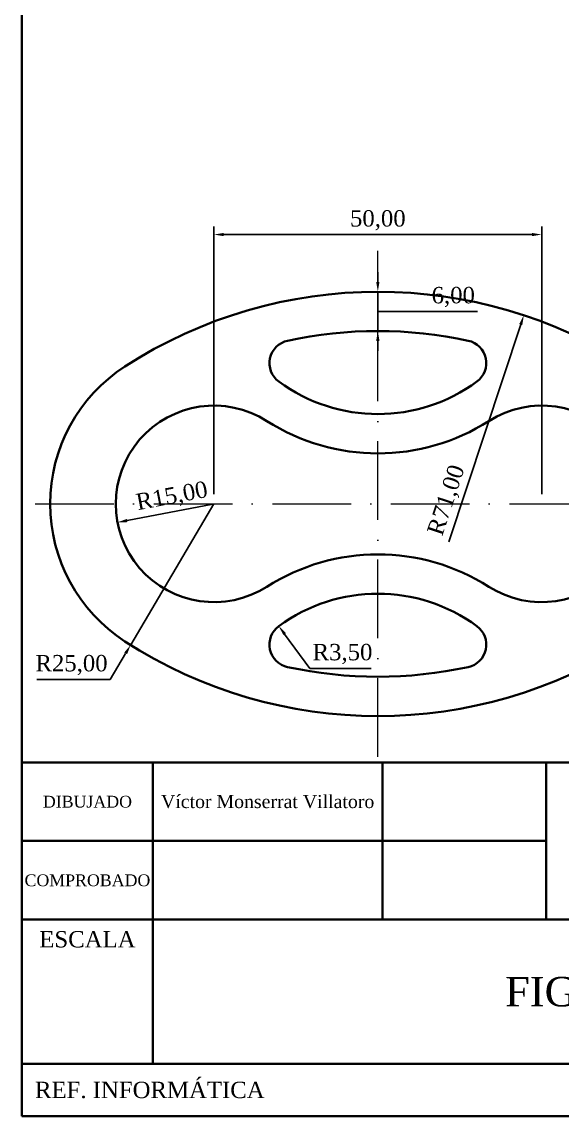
# Model space of a CAD drawing. Header units: millimetres. Extents: x 20 to 205, y 5 to 292.
# Drawn here: x 20 to 102.4, y 5 to 172 of the extents above; entities that cross this region are included whole.
import ezdxf
from ezdxf.enums import TextEntityAlignment as Align

# ---------------------------------------------------------------- set-up
doc = ezdxf.new("R2010")
doc.units = ezdxf.units.MM
doc.linetypes.add('ACAD_ISO10W100', pattern=[18, 12, -3, 0, -3])
for name, color, linetype, lineweight in [('Acotación', 3, 'Continuous', 15), ('Cajetín y formato', 1, 'Continuous', 35), ('Contorno', 7, 'Continuous', 35), ('Ejes', 4, 'ACAD_ISO10W100', 15), ('Textos y Leyendas', 3, 'Continuous', 15)]:
    doc.layers.add(name, color=color, linetype=linetype, lineweight=lineweight)
doc.styles.add('e1', font='times.ttf')
doc.dimstyles.new('ACOE 1', dxfattribs={"dimtxt": 2.5, "dimasz": 1.5, "dimexe": 1.25, "dimexo": 1.5, "dimtad": 1, "dimtoh": 1, "dimzin": 1, "dimtxsty": 'e1', "dimcen": 2.5, "dimadec": 0, "dimazin": 0, "dimtfac": 1, "dimtmove": 1, "dimatfit": 0, "dimfxl": 1, "dimarcsym": 0})

# ---------------------------------------------------------------- blocks, each defined once
blk = doc.blocks.new('*D22')
at = {"layer": 'Acotación', "color": 0, "lineweight": -2, "transparency": 16777216}
for p, q in [((49.31, 98.46), (36.6, 76.93)), ((33.48, 71.67), (35.83, 75.64)), ((22.29, 71.67), (33.48, 71.67))]:
    blk.add_line(p, q, dxfattribs=at)
blk.add_arc((49.31, 98.46), 25, 237.0793, 242.2836, dxfattribs=at)
at = {"layer": 'Acotación', "color": 0, "transparency": 16777216}
blk.add_solid([(35.62, 75.77), (36.05, 75.52), (36.6, 76.93)], dxfattribs=at)
at = {"layer": 'Defpoints', "color": 0, "transparency": 16777216}
for p in [(49.31, 98.46), (36.6, 76.93)]:
    blk.add_point(p, dxfattribs=at)
at = {"layer": 'Acotación', "color": 0, "transparency": 16777216, "insert": (27.57, 73.85), "char_height": 2.5, "attachment_point": 5, "style": 'e1'}
blk.add_mtext('R25,00', dxfattribs=at)
blk = doc.blocks.new('*D23')
at = {"layer": 'Acotación', "color": 0, "lineweight": -2, "transparency": 16777216}
for p, q in [((49.31, 99.96), (49.31, 140.82)), ((99.31, 99.96), (99.31, 140.82)), ((50.81, 139.57), (97.81, 139.57))]:
    blk.add_line(p, q, dxfattribs=at)
at = {"layer": 'Acotación', "color": 0, "transparency": 16777216}
for points in [[(50.81, 139.82), (50.81, 139.32), (49.31, 139.57)], [(97.81, 139.82), (97.81, 139.32), (99.31, 139.57)]]:
    blk.add_solid(points, dxfattribs=at)
at = {"layer": 'Defpoints', "color": 0, "transparency": 16777216}
for p in [(99.31, 139.57), (49.31, 98.46), (99.31, 98.46)]:
    blk.add_point(p, dxfattribs=at)
at = {"layer": 'Acotación', "color": 0, "transparency": 16777216, "insert": (74.31, 141.75), "char_height": 2.5, "attachment_point": 5, "style": 'e1'}
blk.add_mtext('50,00', dxfattribs=at)
blk = doc.blocks.new('*D24')
at = {"layer": 'Acotación', "color": 0, "lineweight": -2, "transparency": 16777216}
blk.add_line((49.14, 98.42), (36.06, 95.92), dxfattribs=at)
at = {"layer": 'Acotación', "color": 0, "transparency": 16777216}
blk.add_solid([(36.01, 96.16), (36.1, 95.67), (34.58, 95.64)], dxfattribs=at)
at = {"layer": 'Defpoints', "color": 0, "transparency": 16777216}
for p in [(49.31, 98.46), (34.58, 95.64)]:
    blk.add_point(p, dxfattribs=at)
at = {"layer": 'Acotación', "color": 0, "transparency": 16777216, "insert": (42.92, 99.46), "char_height": 2.5, "attachment_point": 5, "rotation": 10.8447, "style": 'e1'}
blk.add_mtext('R15,00', dxfattribs=at)
blk = doc.blocks.new('*D25')
at = {"layer": 'Acotación', "color": 0, "lineweight": -2, "transparency": 16777216}
blk.add_line((85.16, 92.67), (96.11, 125.84), dxfattribs=at)
at = {"layer": 'Acotación', "color": 0, "transparency": 16777216}
blk.add_solid([(95.88, 125.91), (96.35, 125.76), (96.59, 127.26)], dxfattribs=at)
at = {"layer": 'Defpoints', "color": 0, "transparency": 16777216}
for p in [(96.59, 127.26), (74.31, 59.84)]:
    blk.add_point(p, dxfattribs=at)
at = {"layer": 'Acotación', "color": 0, "transparency": 16777216, "insert": (84.94, 98.97), "char_height": 2.5, "attachment_point": 5, "rotation": 71.7193, "style": 'e1'}
blk.add_mtext('R71,00', dxfattribs=at)
blk = doc.blocks.new('*D27')
at = {"layer": 'Acotación', "color": 0, "lineweight": -2, "transparency": 16777216}
for p, q in [((63.94, 73.35), (60.09, 78.58)), ((73.29, 73.35), (63.94, 73.35))]:
    blk.add_line(p, q, dxfattribs=at)
at = {"layer": 'Acotación', "color": 0, "transparency": 16777216}
blk.add_solid([(60.29, 78.73), (59.89, 78.43), (59.2, 79.79)], dxfattribs=at)
at = {"layer": 'Defpoints', "color": 0, "transparency": 16777216}
for p in [(59.2, 79.79), (61.28, 76.97)]:
    blk.add_point(p, dxfattribs=at)
at = {"layer": 'Acotación', "color": 0, "transparency": 16777216, "insert": (68.92, 75.54), "char_height": 2.5, "attachment_point": 5, "style": 'e1'}
blk.add_mtext('R3,50', dxfattribs=at)
blk = doc.blocks.new('*D28')
at = {"layer": 'Acotación', "color": 0, "lineweight": -2, "transparency": 16777216}
for p, q in [((74.31, 132.34), (74.31, 133.84)), ((72.81, 130.84), (73.06, 130.84)), ((74.31, 130.84), (74.31, 124.84)), ((74.31, 130.84), (74.31, 124.84)), ((74.31, 127.84), (82.11, 127.84)), ((82.11, 127.84), (89.53, 127.84)), ((72.81, 124.84), (73.06, 124.84)), ((74.31, 123.34), (74.31, 121.84))]:
    blk.add_line(p, q, dxfattribs=at)
at = {"layer": 'Acotación', "color": 0, "transparency": 16777216}
for points in [[(74.06, 132.34), (74.56, 132.34), (74.31, 130.84)], [(74.06, 123.34), (74.56, 123.34), (74.31, 124.84)]]:
    blk.add_solid(points, dxfattribs=at)
at = {"layer": 'Defpoints', "color": 0, "transparency": 16777216}
for p in [(74.31, 130.84), (74.31, 124.84), (74.31, 124.84)]:
    blk.add_point(p, dxfattribs=at)
at = {"layer": 'Acotación', "color": 0, "transparency": 16777216, "insert": (85.82, 130.03), "char_height": 2.5, "attachment_point": 5, "style": 'e1'}
blk.add_mtext('6,00', dxfattribs=at)

msp = doc.modelspace()

# ---------------------------------------------------------------- linework, layer by layer
at = {"layer": 'Cajetín y formato'}
for p, q in [((20, 59), (20, 292)), ((205, 59), (20, 59)), ((20, 59), (20, 5)), ((40, 59), (40, 13)), ((75, 59), (75, 35)), ((100, 59), (100, 35)), ((20, 47), (100, 47)), ((20, 35), (205, 35)), ((20, 13), (205, 13)), ((20, 5), (205, 5))]:
    msp.add_line(p, q, dxfattribs=at)
at = {"layer": 'Contorno'}
for centre, radius, start, end in [((74.315, 59.844), 71, 57.07927, 122.92073), ((74.315, 59.844), 65, 77.75924, 102.24076), ((61.275, 119.946), 3.5, 102.24076, 233.65168), ((87.354, 119.946), 3.5, 306.34832, 77.75924), ((49.315, 98.458), 25, 122.92073, 237.07927), ((74.315, 137.665), 25.5, 233.65168, 306.34832), ((49.315, 98.458), 15, 57.47725, 302.52275), ((99.315, 98.458), 15, 237.47725, 122.52275), ((74.315, 137.665), 31.5, 237.47725, 302.52275), ((74.315, 59.25), 31.5, 57.47725, 122.52275), ((74.315, 59.25), 25.5, 53.65168, 126.34832), ((61.275, 76.969), 3.5, 126.34832, 257.75924), ((87.354, 76.969), 3.5, 282.24076, 53.65168), ((74.315, 137.071), 71, 237.07927, 302.92073), ((74.315, 137.071), 65, 257.75924, 282.24076)]:
    msp.add_arc(centre, radius, start, end, dxfattribs=at)
at = {"layer": 'Ejes'}
for p, q in [((74.315, 59.844), (74.315, 137.071)), ((22.017, 98.458), (128.294, 98.458))]:
    msp.add_line(p, q, dxfattribs=at)

# ---------------------------------------------------------------- texts
at = {"layer": 'Textos y Leyendas', "style": 'e1'}
for s, height, p in [('DIBUJADO', 1.8, (30, 53)), ('COMPROBADO', 1.8, (30, 41)), ('ESCALA', 2.5, (30, 32)), ('FIGURAS (I)', 4.5, (112.5, 24))]:
    msp.add_text(s, height=height, dxfattribs=at).set_placement(p, align=Align.MIDDLE_CENTER)
msp.add_text('REF. INFORMÁTICA', height=2.5, dxfattribs=at).set_placement((22, 9), align=Align.MIDDLE_LEFT)
at = {"layer": 'Textos y Leyendas', "insert": (57.5, 53), "char_height": 2, "attachment_point": 5, "style": 'e1'}
msp.add_mtext_dynamic_manual_height_columns('Víctor Monserrat Villatoro', width=35.35181, gutter_width=22.5, heights=[0], dxfattribs=at)

# ---------------------------------------------------------------- dimensions: what is measured, and where the dimension line sits
at = {"layer": 'Acotación'}
dim = msp.add_linear_dim(base=(99.315, 139.565), p1=(49.315, 98.458), p2=(99.315, 98.458), dimstyle='ACOE 1', dxfattribs=at)
dim.commit()
dim.dimension.update_dxf_attribs({"geometry": '*D23', "text_midpoint": (74.315, 141.748)})
dim = msp.add_linear_dim(base=(74.315, 124.844), p1=(74.315, 130.844), p2=(74.315, 124.844), angle=90, dimstyle='ACOE 1', dxfattribs=at)
dim.commit()
dim.dimension.update_dxf_attribs({"geometry": '*D28', "text_midpoint": (82.731, 130.026)})
for center, mpoint, picture, middle in [((74.315, 59.844), (96.585, 127.261), '*D25', (87.014, 98.287)), ((49.315, 98.458), (34.583, 95.635), '*D24', (43.335, 97.312)), ((61.275, 76.969), (59.201, 79.788), '*D27', (63.936, 73.354))]:
    dim = msp.add_radius_dim(center=center, mpoint=mpoint, dimstyle='ACOE 1', dxfattribs=at)
    dim.commit()
    dim.dimension.update_dxf_attribs({"geometry": picture, "text_midpoint": middle, "dimtype": 164})
dim = msp.add_radius_dim(center=(49.315, 98.458), mpoint=(36.596, 76.935), dimstyle='ACOE 1', dxfattribs=at)
dim.commit()
dim.dimension.update_dxf_attribs({"geometry": '*D22', "text_midpoint": (27.573, 73.853)})

doc.saveas('drawing.dxf')
